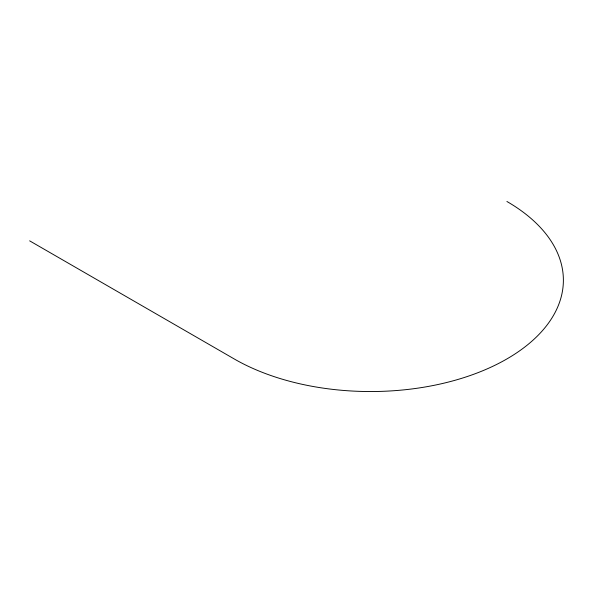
<?xml version="1.0" encoding="UTF-8"?>
<svg xmlns="http://www.w3.org/2000/svg" width="593" height="593" viewBox="0 0 593 593"><rect width="100%" height="100%" fill="white"/><g stroke="black" fill="none" stroke-linecap="round" stroke-linejoin="round"><path stroke-width="0.89" d="M29.65 240.84L234.183 358.928A192.836 111.336 0 0 0 506.904 358.928A192.836 111.336 0 0 0 506.904 201.479"/></g></svg>
